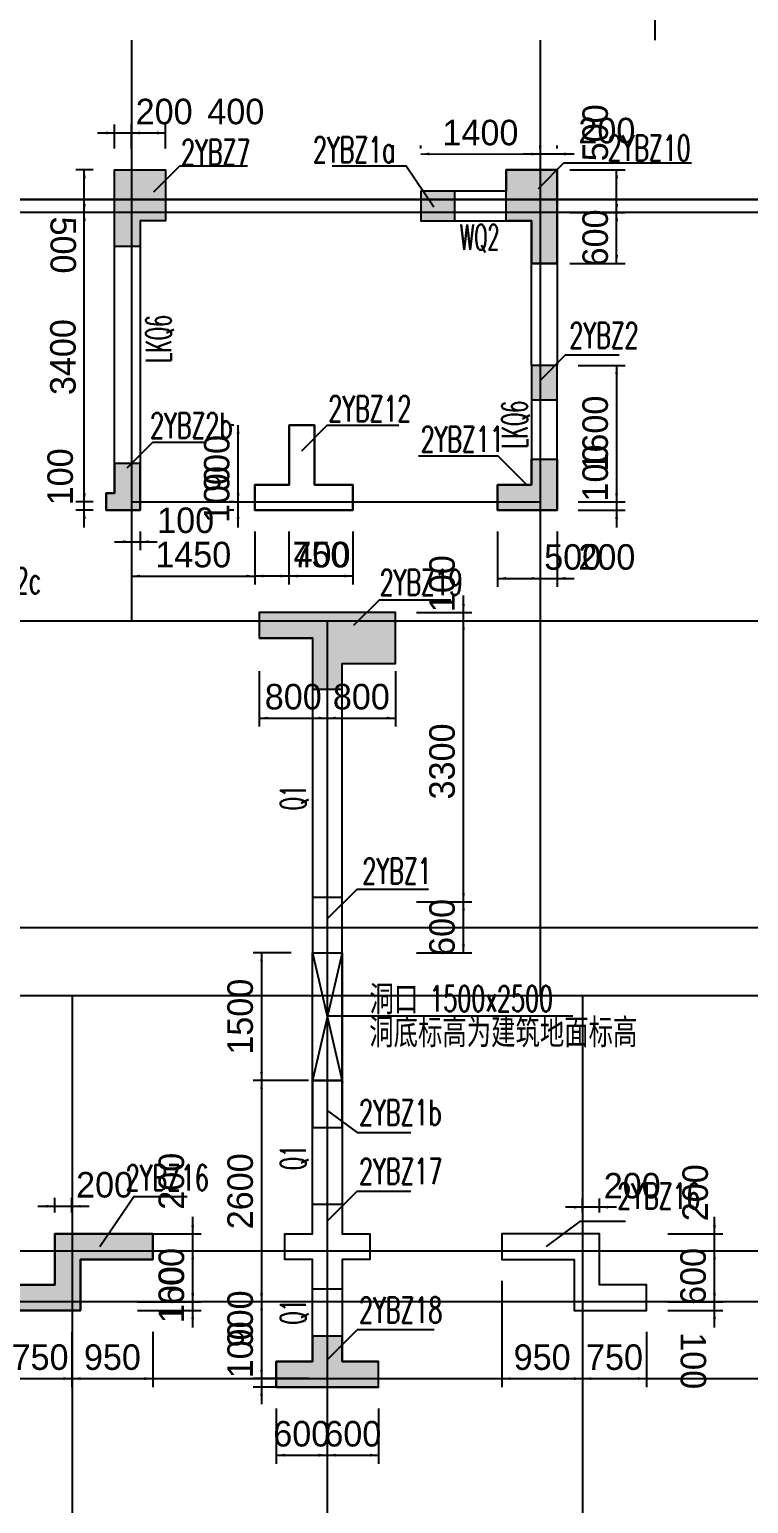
# Model space of a CAD drawing. Extents: x 387171 to 699106, y 11966 to 245688.
# Drawn here: x 547608 to 556058, y 217069 to 234386 of the extents above; entities that cross this region are included whole.
import ezdxf

# ---------------------------------------------------------------- set-up
doc = ezdxf.new("R2010")
doc.units = 0
doc.header["$LTSCALE"] = 100
doc.header["$MEASUREMENT"] = 0
for name, color, linetype in [('b边缘构件', 235, 'Continuous'), ('DOTE', 253, 'Continuous'), ('Q-TEXT', 2, 'Continuous'), ('wall-主楼', 2, 'Continuous'), ('wall-开洞', 5, 'Continuous'), ('Y阴影', 254, 'Continuous'), ('剪力墙开洞', 5, 'Continuous'), ('小尺寸', 4, 'Continuous'), ('边缘构件标注', 1, 'Continuous')]:
    doc.layers.add(name, color=color, linetype=linetype)
doc.styles.get("Standard").update_dxf_attribs({"font": 'standard'})
doc.styles.add('tk', font='tk')
doc.dimstyles.get("Standard").update_dxf_attribs({"dimtxt": 300, "dimasz": 100, "dimexe": 100, "dimexo": 250, "dimgap": 100, "dimtad": 0, "dimtoh": 1, "dimdec": 0, "dimdsep": 46, "dimcen": 0.09, "dimclrt": 7, "dimadec": 0, "dimazin": 0, "dimtfac": 1, "dimtdec": 4, "dimtofl": 0, "dimtmove": 0, "dimatfit": 3, "dimfxl": 1, "dimtolj": 1, "dimtzin": 0, "dimarcsym": 0})

# ---------------------------------------------------------------- blocks, each defined once
blk = doc.blocks.new('*D4220')
at = {"layer": '小尺寸', "color": 0, "linetype": 'ByBlock', "lineweight": -2}
for p, q in [((550886, 222037), (550236, 222037)), ((550336, 222037), (550336, 219437)), ((550886, 219437), (550236, 219437))]:
    blk.add_line(p, q, dxfattribs=at)
for points in [[(550336, 222037), (550352, 221937), (550319, 221937)], [(550336, 219437), (550319, 219537), (550352, 219537)]]:
    blk.add_solid(points, dxfattribs=at)
at = {"layer": '小尺寸', "color": 7, "linetype": 'Continuous', "lineweight": -2, "insert": (550086, 220737), "char_height": 300, "width": 775, "attachment_point": 5, "rotation": 90, "style": 'tk'}
blk.add_mtext('2600', dxfattribs=at)
blk = doc.blocks.new('*D3955')
at = {"layer": '小尺寸', "color": 0, "linetype": 'ByBlock', "lineweight": -2}
for p, q in [((550886, 219437), (550236, 219437)), ((550336, 219437), (550336, 218537)), ((550886, 218537), (550236, 218537))]:
    blk.add_line(p, q, dxfattribs=at)
for points in [[(550336, 219437), (550352, 219337), (550319, 219337)], [(550336, 218537), (550319, 218637), (550352, 218637)]]:
    blk.add_solid(points, dxfattribs=at)
at = {"layer": '小尺寸', "color": 7, "linetype": 'Continuous', "lineweight": -2, "insert": (550086, 219238), "char_height": 300, "width": 556.67, "attachment_point": 5, "rotation": 90, "style": 'tk'}
blk.add_mtext('900', dxfattribs=at)
blk = doc.blocks.new('*D14')
at = {"layer": '小尺寸', "color": 0, "linetype": 'ByBlock', "lineweight": -2}
for p, q in [((550508, 218187), (550508, 217537)), ((551108, 218187), (551108, 217537)), ((550508, 217637), (551108, 217637))]:
    blk.add_line(p, q, dxfattribs=at)
for points in [[(550508, 217637), (550608, 217654), (550608, 217620)], [(551108, 217637), (551008, 217620), (551008, 217654)]]:
    blk.add_solid(points, dxfattribs=at)
at = {"layer": '小尺寸', "color": 7, "linetype": 'Continuous', "lineweight": -2, "insert": (550808, 217887), "char_height": 300, "width": 556.67, "attachment_point": 5, "style": 'tk'}
blk.add_mtext('600', dxfattribs=at)
blk = doc.blocks.new('*D4681')
at = {"layer": '小尺寸', "color": 0, "linetype": 'ByBlock', "lineweight": -2}
for p, q in [((551108, 218187), (551108, 217537)), ((551708, 218187), (551708, 217537)), ((551108, 217637), (551708, 217637))]:
    blk.add_line(p, q, dxfattribs=at)
for points in [[(551108, 217637), (551208, 217654), (551208, 217620)], [(551708, 217637), (551608, 217620), (551608, 217654)]]:
    blk.add_solid(points, dxfattribs=at)
at = {"layer": '小尺寸', "color": 7, "linetype": 'Continuous', "lineweight": -2, "insert": (551408, 217887), "char_height": 300, "width": 556.67, "attachment_point": 5, "style": 'tk'}
blk.add_mtext('600', dxfattribs=at)
blk = doc.blocks.new('*D3034')
at = {"layer": '小尺寸', "color": 0, "linetype": 'ByBlock', "lineweight": -2}
for p, q in [((550658, 228487), (550658, 227865)), ((551408, 228487), (551408, 227865)), ((551408, 227965), (550658, 227965))]:
    blk.add_line(p, q, dxfattribs=at)
for points in [[(550658, 227965), (550758, 227981), (550758, 227948)], [(551408, 227965), (551308, 227948), (551308, 227981)]]:
    blk.add_solid(points, dxfattribs=at)
at = {"layer": '小尺寸', "color": 7, "linetype": 'Continuous', "lineweight": -2, "insert": (551033, 228215), "char_height": 300, "width": 566.67, "attachment_point": 5, "rotation": 360, "style": 'tk'}
blk.add_mtext('750', dxfattribs=at)
blk = doc.blocks.new('*D2766')
at = {"layer": '小尺寸', "color": 0, "linetype": 'ByBlock', "lineweight": -2}
for p, q in [((550060, 228537), (550060, 229037)), ((550008, 228837), (549960, 228837)), ((550008, 228737), (549960, 228737))]:
    blk.add_line(p, q, dxfattribs=at)
for points in [[(550060, 228837), (550043, 228937), (550077, 228937)], [(550060, 228737), (550077, 228637), (550043, 228637)]]:
    blk.add_solid(points, dxfattribs=at)
at = {"layer": '小尺寸', "color": 7, "linetype": 'Continuous', "lineweight": -2, "insert": (549810, 228923), "char_height": 300, "width": 476.67, "attachment_point": 5, "rotation": 90, "style": 'tk'}
blk.add_mtext('100', dxfattribs=at)
blk = doc.blocks.new('*D2654')
at = {"layer": '小尺寸', "color": 0, "linetype": 'ByBlock', "lineweight": -2}
for p, q in [((550008, 229737), (549960, 229737)), ((550060, 228837), (550060, 229737)), ((550008, 228837), (549960, 228837))]:
    blk.add_line(p, q, dxfattribs=at)
for points in [[(550060, 229737), (550077, 229637), (550043, 229637)], [(550060, 228837), (550043, 228937), (550077, 228937)]]:
    blk.add_solid(points, dxfattribs=at)
at = {"layer": '小尺寸', "color": 7, "linetype": 'Continuous', "lineweight": -2, "insert": (549810, 229287), "char_height": 300, "width": 556.67, "attachment_point": 5, "rotation": 90, "style": 'tk'}
blk.add_mtext('900', dxfattribs=at)
blk = doc.blocks.new('*D2530')
at = {"layer": '小尺寸', "color": 0, "linetype": 'ByBlock', "lineweight": -2}
for p, q in [((555658, 219137), (555658, 219637)), ((555108, 219437), (555758, 219437)), ((555108, 219337), (555758, 219337))]:
    blk.add_line(p, q, dxfattribs=at)
for points in [[(555658, 219437), (555641, 219537), (555675, 219537)], [(555658, 219337), (555675, 219237), (555641, 219237)]]:
    blk.add_solid(points, dxfattribs=at)
at = {"layer": '小尺寸', "color": 7, "linetype": 'Continuous', "lineweight": -2, "insert": (555408, 218747), "char_height": 300, "width": 476.67, "attachment_point": 5, "rotation": 270, "style": 'tk'}
blk.add_mtext('100', dxfattribs=at)
blk = doc.blocks.new('*D2247')
at = {"layer": '小尺寸', "color": 0, "linetype": 'ByBlock', "lineweight": -2}
for p, q in [((555108, 220037), (555758, 220037)), ((555658, 219437), (555658, 220037)), ((555108, 219437), (555758, 219437))]:
    blk.add_line(p, q, dxfattribs=at)
for points in [[(555658, 220037), (555675, 219937), (555641, 219937)], [(555658, 219437), (555641, 219537), (555675, 219537)]]:
    blk.add_solid(points, dxfattribs=at)
at = {"layer": '小尺寸', "color": 7, "linetype": 'Continuous', "lineweight": -2, "insert": (555408, 219737), "char_height": 300, "width": 556.67, "attachment_point": 5, "rotation": 90, "style": 'tk'}
blk.add_mtext('600', dxfattribs=at)
blk = doc.blocks.new('*D2117')
at = {"layer": '小尺寸', "color": 0, "linetype": 'ByBlock', "lineweight": -2}
for p, q in [((547358, 219087), (547358, 218437)), ((548108, 219087), (548108, 218437)), ((547358, 218537), (548108, 218537))]:
    blk.add_line(p, q, dxfattribs=at)
for points in [[(547358, 218537), (547458, 218554), (547458, 218520)], [(548108, 218537), (548008, 218520), (548008, 218554)]]:
    blk.add_solid(points, dxfattribs=at)
at = {"layer": '小尺寸', "color": 7, "linetype": 'Continuous', "lineweight": -2, "insert": (547733, 218787), "char_height": 300, "width": 566.67, "attachment_point": 5, "style": 'tk'}
blk.add_mtext('750', dxfattribs=at)
blk = doc.blocks.new('*D3002')
at = {"layer": '小尺寸', "color": 0, "linetype": 'ByBlock', "lineweight": -2}
for p, q in [((548108, 219087), (548108, 218437)), ((549058, 219087), (549058, 218437)), ((548108, 218537), (549058, 218537))]:
    blk.add_line(p, q, dxfattribs=at)
for points in [[(548108, 218537), (548208, 218554), (548208, 218520)], [(549058, 218537), (548958, 218520), (548958, 218554)]]:
    blk.add_solid(points, dxfattribs=at)
at = {"layer": '小尺寸', "color": 7, "linetype": 'Continuous', "lineweight": -2, "insert": (548583, 218787), "char_height": 300, "width": 556.67, "attachment_point": 5, "style": 'tk'}
blk.add_mtext('950', dxfattribs=at)
blk = doc.blocks.new('*D4679')
at = {"layer": '小尺寸', "color": 0, "linetype": 'ByBlock', "lineweight": -2}
for p, q in [((549527, 219137), (549527, 219637)), ((548877, 219437), (549627, 219437)), ((548877, 219337), (549627, 219337))]:
    blk.add_line(p, q, dxfattribs=at)
for points in [[(549527, 219437), (549510, 219537), (549544, 219537)], [(549527, 219337), (549544, 219237), (549510, 219237)]]:
    blk.add_solid(points, dxfattribs=at)
at = {"layer": '小尺寸', "color": 7, "linetype": 'Continuous', "lineweight": -2, "insert": (549277, 219523), "char_height": 300, "width": 476.67, "attachment_point": 5, "rotation": 90, "style": 'tk'}
blk.add_mtext('100', dxfattribs=at)
blk = doc.blocks.new('*D4322')
at = {"layer": '小尺寸', "color": 0, "linetype": 'ByBlock', "lineweight": -2}
for p, q in [((548877, 220037), (549627, 220037)), ((549527, 219437), (549527, 220037)), ((548877, 219437), (549627, 219437))]:
    blk.add_line(p, q, dxfattribs=at)
for points in [[(549527, 220037), (549544, 219937), (549510, 219937)], [(549527, 219437), (549510, 219537), (549544, 219537)]]:
    blk.add_solid(points, dxfattribs=at)
at = {"layer": '小尺寸', "color": 7, "linetype": 'Continuous', "lineweight": -2, "insert": (549277, 219737), "char_height": 300, "width": 556.67, "attachment_point": 5, "rotation": 90, "style": 'tk'}
blk.add_mtext('600', dxfattribs=at)
blk = doc.blocks.new('*D483')
at = {"layer": '小尺寸', "color": 0, "linetype": 'ByBlock', "lineweight": -2}
for p, q in [((554508, 229037), (554508, 228537)), ((554058, 228837), (554608, 228837)), ((554058, 228737), (554608, 228737))]:
    blk.add_line(p, q, dxfattribs=at)
for points in [[(554508, 228837), (554491, 228937), (554525, 228937)], [(554508, 228737), (554525, 228637), (554491, 228637)]]:
    blk.add_solid(points, dxfattribs=at)
at = {"layer": '小尺寸', "color": 7, "linetype": 'Continuous', "lineweight": -2, "insert": (554258, 229175), "char_height": 300, "width": 476.67, "attachment_point": 5, "rotation": 90, "style": 'tk'}
blk.add_mtext('100', dxfattribs=at)
blk = doc.blocks.new('*D369')
at = {"layer": '小尺寸', "color": 0, "linetype": 'ByBlock', "lineweight": -2}
for p, q in [((553108, 228487), (553108, 227837)), ((553608, 228487), (553608, 227837)), ((553108, 227937), (553608, 227937))]:
    blk.add_line(p, q, dxfattribs=at)
for points in [[(553108, 227937), (553208, 227954), (553208, 227920)], [(553608, 227937), (553508, 227920), (553508, 227954)]]:
    blk.add_solid(points, dxfattribs=at)
at = {"layer": '小尺寸', "color": 7, "linetype": 'Continuous', "lineweight": -2, "insert": (553991, 228187), "char_height": 300, "width": 566.67, "attachment_point": 5, "style": 'tk'}
blk.add_mtext('500', dxfattribs=at)
blk = doc.blocks.new('*D85')
at = {"layer": '小尺寸', "color": 0, "linetype": 'ByBlock', "lineweight": -2}
for p, q in [((553608, 228487), (553608, 227837)), ((553808, 228487), (553808, 227837)), ((553408, 227937), (554008, 227937))]:
    blk.add_line(p, q, dxfattribs=at)
for points in [[(553608, 227937), (553508, 227920), (553508, 227954)], [(553808, 227937), (553908, 227954), (553908, 227920)]]:
    blk.add_solid(points, dxfattribs=at)
at = {"layer": '小尺寸', "color": 7, "linetype": 'Continuous', "lineweight": -2, "insert": (554393, 228187), "char_height": 300, "width": 566.67, "attachment_point": 5, "style": 'tk'}
blk.add_mtext('200', dxfattribs=at)
blk = doc.blocks.new('*D872')
at = {"layer": '小尺寸', "color": 0, "linetype": 'ByBlock', "lineweight": -2}
for p, q in [((548808, 228487), (548808, 228268)), ((548908, 228487), (548908, 228268)), ((548608, 228368), (549108, 228368))]:
    blk.add_line(p, q, dxfattribs=at)
for points in [[(548808, 228368), (548708, 228352), (548708, 228385)], [(548908, 228368), (549008, 228385), (549008, 228352)]]:
    blk.add_solid(points, dxfattribs=at)
at = {"layer": '小尺寸', "color": 7, "linetype": 'Continuous', "lineweight": -2, "insert": (549444, 228618), "char_height": 300, "width": 476.67, "attachment_point": 5, "style": 'tk'}
blk.add_mtext('100', dxfattribs=at)
blk = doc.blocks.new('*D748')
at = {"layer": '小尺寸', "color": 0, "linetype": 'ByBlock', "lineweight": -2}
for p, q in [((548253, 228537), (548253, 229037)), ((548358, 228837), (548153, 228837)), ((548358, 228737), (548153, 228737))]:
    blk.add_line(p, q, dxfattribs=at)
for points in [[(548253, 228837), (548236, 228937), (548270, 228937)], [(548253, 228737), (548270, 228637), (548236, 228637)]]:
    blk.add_solid(points, dxfattribs=at)
at = {"layer": '小尺寸', "color": 7, "linetype": 'Continuous', "lineweight": -2, "insert": (547971, 229130), "char_height": 300, "width": 476.67, "attachment_point": 5, "rotation": 90, "style": 'tk'}
blk.add_mtext('100', dxfattribs=at)
blk = doc.blocks.new('*D1670')
at = {"layer": '小尺寸', "color": 0, "linetype": 'ByBlock', "lineweight": -2}
for p, q in [((548358, 232237), (548153, 232237)), ((548253, 228837), (548253, 232237)), ((548358, 228837), (548153, 228837))]:
    blk.add_line(p, q, dxfattribs=at)
for points in [[(548253, 232237), (548270, 232137), (548236, 232137)], [(548253, 228837), (548236, 228937), (548270, 228937)]]:
    blk.add_solid(points, dxfattribs=at)
at = {"layer": '小尺寸', "color": 7, "linetype": 'Continuous', "lineweight": -2, "insert": (548003, 230537), "char_height": 300, "width": 785, "attachment_point": 5, "rotation": 90, "style": 'tk'}
blk.add_mtext('3400', dxfattribs=at)
blk = doc.blocks.new('*D1259')
at = {"layer": '小尺寸', "color": 0, "linetype": 'ByBlock', "lineweight": -2}
for p, q in [((550308, 226846), (550308, 226196)), ((551108, 226846), (551108, 226196)), ((550308, 226296), (551108, 226296))]:
    blk.add_line(p, q, dxfattribs=at)
for points in [[(550308, 226296), (550408, 226313), (550408, 226280)], [(551108, 226296), (551008, 226280), (551008, 226313)]]:
    blk.add_solid(points, dxfattribs=at)
at = {"layer": '小尺寸', "color": 7, "linetype": 'Continuous', "lineweight": -2, "insert": (550708, 226546), "char_height": 300, "width": 566.67, "attachment_point": 5, "style": 'tk'}
blk.add_mtext('800', dxfattribs=at)
blk = doc.blocks.new('*D1212')
at = {"layer": '小尺寸', "color": 0, "linetype": 'ByBlock', "lineweight": -2}
for p, q in [((551108, 226846), (551108, 226196)), ((551908, 226846), (551908, 226196)), ((551108, 226296), (551908, 226296))]:
    blk.add_line(p, q, dxfattribs=at)
for points in [[(551108, 226296), (551208, 226313), (551208, 226280)], [(551908, 226296), (551808, 226280), (551808, 226313)]]:
    blk.add_solid(points, dxfattribs=at)
at = {"layer": '小尺寸', "color": 7, "linetype": 'Continuous', "lineweight": -2, "insert": (551508, 226546), "char_height": 300, "width": 566.67, "attachment_point": 5, "style": 'tk'}
blk.add_mtext('800', dxfattribs=at)
blk = doc.blocks.new('*D2087')
at = {"layer": '小尺寸', "color": 0, "linetype": 'ByBlock', "lineweight": -2}
for p, q in [((552158, 224137), (552808, 224137)), ((552708, 223537), (552708, 224137)), ((552158, 223537), (552808, 223537))]:
    blk.add_line(p, q, dxfattribs=at)
for points in [[(552708, 224137), (552725, 224037), (552691, 224037)], [(552708, 223537), (552691, 223637), (552725, 223637)]]:
    blk.add_solid(points, dxfattribs=at)
at = {"layer": '小尺寸', "color": 7, "linetype": 'Continuous', "lineweight": -2, "insert": (552458, 223837), "char_height": 300, "width": 556.67, "attachment_point": 5, "rotation": 90, "style": 'tk'}
blk.add_mtext('600', dxfattribs=at)
blk = doc.blocks.new('*D1706')
at = {"layer": '小尺寸', "color": 0, "linetype": 'ByBlock', "lineweight": -2}
for p, q in [((552158, 227437), (552808, 227437)), ((552708, 224137), (552708, 227437)), ((552158, 224137), (552808, 224137))]:
    blk.add_line(p, q, dxfattribs=at)
for points in [[(552708, 227437), (552725, 227337), (552691, 227337)], [(552708, 224137), (552691, 224237), (552725, 224237)]]:
    blk.add_solid(points, dxfattribs=at)
at = {"layer": '小尺寸', "color": 7, "linetype": 'Continuous', "lineweight": -2, "insert": (552458, 225787), "char_height": 300, "width": 780, "attachment_point": 5, "rotation": 90, "style": 'tk'}
blk.add_mtext('3300', dxfattribs=at)
blk = doc.blocks.new('*D3091')
at = {"layer": '小尺寸', "color": 0, "linetype": 'ByBlock', "lineweight": -2}
for p, q in [((552208, 232988), (552208, 233023)), ((552208, 232923), (553608, 232922)), ((553608, 232987), (553608, 233022))]:
    blk.add_line(p, q, dxfattribs=at)
for points in [[(552208, 232923), (552308, 232940), (552308, 232907)], [(553608, 232922), (553508, 232906), (553508, 232939)]]:
    blk.add_solid(points, dxfattribs=at)
at = {"layer": '小尺寸', "color": 7, "linetype": 'Continuous', "lineweight": -2, "insert": (552908, 233173), "char_height": 300, "width": 695, "attachment_point": 5, "rotation": 359.9591, "style": 'tk'}
blk.add_mtext('1400', dxfattribs=at)
blk = doc.blocks.new('*D2964')
at = {"layer": '小尺寸', "color": 0, "linetype": 'ByBlock', "lineweight": -2}
for p, q in [((553408, 232923), (554008, 232923)), ((553608, 232987), (553608, 233023)), ((553808, 232987), (553808, 233023))]:
    blk.add_line(p, q, dxfattribs=at)
for points in [[(553608, 232923), (553508, 232906), (553508, 232939)], [(553808, 232923), (553908, 232939), (553908, 232906)]]:
    blk.add_solid(points, dxfattribs=at)
at = {"layer": '小尺寸', "color": 7, "linetype": 'Continuous', "lineweight": -2, "insert": (554393, 233196), "char_height": 300, "width": 566.67, "attachment_point": 5, "style": 'tk'}
blk.add_mtext('200', dxfattribs=at)
blk = doc.blocks.new('*D3799')
at = {"layer": '小尺寸', "color": 0, "linetype": 'ByBlock', "lineweight": -2}
for p, q in [((553958, 232237), (554608, 232237)), ((554508, 231637), (554508, 232237)), ((553958, 231637), (554608, 231637))]:
    blk.add_line(p, q, dxfattribs=at)
for points in [[(554508, 232237), (554525, 232137), (554491, 232137)], [(554508, 231637), (554491, 231737), (554525, 231737)]]:
    blk.add_solid(points, dxfattribs=at)
at = {"layer": '小尺寸', "color": 7, "linetype": 'Continuous', "lineweight": -2, "insert": (554258, 231937), "char_height": 300, "width": 556.67, "attachment_point": 5, "rotation": 90, "style": 'tk'}
blk.add_mtext('600', dxfattribs=at)
blk = doc.blocks.new('*D295')
at = {"layer": '小尺寸', "color": 0, "linetype": 'ByBlock', "lineweight": -2}
for p, q in [((553958, 232737), (554608, 232737)), ((554508, 232237), (554508, 232737)), ((553958, 232237), (554608, 232237))]:
    blk.add_line(p, q, dxfattribs=at)
for points in [[(554508, 232737), (554525, 232637), (554491, 232637)], [(554508, 232237), (554491, 232337), (554525, 232337)]]:
    blk.add_solid(points, dxfattribs=at)
at = {"layer": '小尺寸', "color": 7, "linetype": 'Continuous', "lineweight": -2, "insert": (554258, 233172), "char_height": 300, "width": 566.67, "attachment_point": 5, "rotation": 90, "style": 'tk'}
blk.add_mtext('500', dxfattribs=at)
blk = doc.blocks.new('*D3085')
at = {"layer": '小尺寸', "color": 0, "linetype": 'ByBlock', "lineweight": -2}
for p, q in [((549527, 219837), (549527, 220437)), ((548877, 220237), (549627, 220237)), ((548877, 220037), (549627, 220037))]:
    blk.add_line(p, q, dxfattribs=at)
for points in [[(549527, 220237), (549510, 220337), (549544, 220337)], [(549527, 220037), (549544, 219937), (549510, 219937)]]:
    blk.add_solid(points, dxfattribs=at)
at = {"layer": '小尺寸', "color": 7, "linetype": 'Continuous', "lineweight": -2, "insert": (549277, 220855), "char_height": 300, "width": 566.67, "attachment_point": 5, "rotation": 90, "style": 'tk'}
blk.add_mtext('200', dxfattribs=at)
blk = doc.blocks.new('*D2738')
at = {"layer": '小尺寸', "color": 0, "linetype": 'ByBlock', "lineweight": -2}
for p, q in [((548358, 232737), (548153, 232737)), ((548253, 232237), (548253, 232737)), ((548358, 232237), (548153, 232237))]:
    blk.add_line(p, q, dxfattribs=at)
for points in [[(548253, 232737), (548270, 232637), (548236, 232637)], [(548253, 232237), (548236, 232337), (548270, 232337)]]:
    blk.add_solid(points, dxfattribs=at)
at = {"layer": '小尺寸', "color": 7, "linetype": 'Continuous', "lineweight": -2, "insert": (548003, 231853), "char_height": 300, "width": 566.67, "attachment_point": 5, "rotation": 270, "style": 'tk'}
blk.add_mtext('500', dxfattribs=at)
blk = doc.blocks.new('*D1649')
at = {"layer": '小尺寸', "color": 0, "linetype": 'ByBlock', "lineweight": -2}
for p, q in [((548608, 232988), (548608, 233270)), ((548808, 232988), (548808, 233270)), ((548408, 233170), (549008, 233170))]:
    blk.add_line(p, q, dxfattribs=at)
for points in [[(548608, 233170), (548508, 233153), (548508, 233187)], [(548808, 233170), (548908, 233187), (548908, 233153)]]:
    blk.add_solid(points, dxfattribs=at)
at = {"layer": '小尺寸', "color": 7, "linetype": 'Continuous', "lineweight": -2, "insert": (549191, 233420), "char_height": 300, "width": 566.67, "attachment_point": 5, "rotation": 360, "style": 'tk'}
blk.add_mtext('200', dxfattribs=at)
blk = doc.blocks.new('*D3534')
at = {"layer": '小尺寸', "color": 0, "linetype": 'ByBlock', "lineweight": -2}
for p, q in [((548808, 232988), (548808, 233270)), ((549208, 232988), (549208, 233270)), ((548808, 233170), (549208, 233170))]:
    blk.add_line(p, q, dxfattribs=at)
for points in [[(548808, 233170), (548908, 233187), (548908, 233153)], [(549208, 233170), (549108, 233153), (549108, 233187)]]:
    blk.add_solid(points, dxfattribs=at)
at = {"layer": '小尺寸', "color": 7, "linetype": 'Continuous', "lineweight": -2, "insert": (550033, 233420), "char_height": 300, "width": 576.67, "attachment_point": 5, "rotation": 360, "style": 'tk'}
blk.add_mtext('400', dxfattribs=at)
blk = doc.blocks.new('*D3293')
at = {"layer": '小尺寸', "color": 0, "linetype": 'ByBlock', "lineweight": -2}
for p, q in [((548808, 228487), (548808, 227865)), ((550258, 228487), (550258, 227865)), ((548808, 227965), (550258, 227965))]:
    blk.add_line(p, q, dxfattribs=at)
for points in [[(548808, 227965), (548908, 227981), (548908, 227948)], [(550258, 227965), (550158, 227948), (550158, 227981)]]:
    blk.add_solid(points, dxfattribs=at)
at = {"layer": '小尺寸', "color": 7, "linetype": 'Continuous', "lineweight": -2, "insert": (549533, 228215), "char_height": 300, "width": 695, "attachment_point": 5, "rotation": 360, "style": 'tk'}
blk.add_mtext('1450', dxfattribs=at)
blk = doc.blocks.new('*D4039')
at = {"layer": '小尺寸', "color": 0, "linetype": 'ByBlock', "lineweight": -2}
for p, q in [((547908, 220487), (547908, 220662)), ((548108, 220487), (548108, 220662)), ((547708, 220562), (548308, 220562))]:
    blk.add_line(p, q, dxfattribs=at)
for points in [[(547908, 220562), (547808, 220545), (547808, 220578)], [(548108, 220562), (548208, 220578), (548208, 220545)]]:
    blk.add_solid(points, dxfattribs=at)
at = {"layer": '小尺寸', "color": 7, "linetype": 'Continuous', "lineweight": -2, "insert": (548491, 220812), "char_height": 300, "width": 566.67, "attachment_point": 5, "rotation": 360, "style": 'tk'}
blk.add_mtext('200', dxfattribs=at)
blk = doc.blocks.new('*D3791')
at = {"layer": '小尺寸', "color": 0, "linetype": 'ByBlock', "lineweight": -2}
for p, q in [((554108, 220487), (554108, 220651)), ((554308, 220487), (554308, 220651)), ((554508, 220551), (553908, 220551))]:
    blk.add_line(p, q, dxfattribs=at)
for points in [[(554108, 220551), (554008, 220534), (554008, 220567)], [(554308, 220551), (554408, 220567), (554408, 220534)]]:
    blk.add_solid(points, dxfattribs=at)
at = {"layer": '小尺寸', "color": 7, "linetype": 'Continuous', "lineweight": -2, "insert": (554691, 220801), "char_height": 300, "width": 566.67, "attachment_point": 5, "rotation": 360, "style": 'tk'}
blk.add_mtext('200', dxfattribs=at)
blk = doc.blocks.new('*D3520')
at = {"layer": '小尺寸', "color": 0, "linetype": 'ByBlock', "lineweight": -2}
for p, q in [((552708, 227237), (552708, 227737)), ((552158, 227537), (552808, 227537)), ((552158, 227437), (552808, 227437))]:
    blk.add_line(p, q, dxfattribs=at)
for points in [[(552708, 227537), (552691, 227637), (552725, 227637)], [(552708, 227437), (552725, 227337), (552691, 227337)]]:
    blk.add_solid(points, dxfattribs=at)
at = {"layer": '小尺寸', "color": 7, "linetype": 'Continuous', "lineweight": -2, "insert": (552458, 227875), "char_height": 300, "width": 476.67, "attachment_point": 5, "rotation": 90, "style": 'tk'}
blk.add_mtext('100', dxfattribs=at)
blk = doc.blocks.new('*D3957')
at = {"layer": '小尺寸', "color": 0, "linetype": 'ByBlock', "lineweight": -2}
for p, q in [((550336, 218737), (550336, 218237)), ((550886, 218537), (550236, 218537)), ((550886, 218437), (550236, 218437))]:
    blk.add_line(p, q, dxfattribs=at)
for points in [[(550336, 218537), (550319, 218637), (550352, 218637)], [(550336, 218437), (550352, 218337), (550319, 218337)]]:
    blk.add_solid(points, dxfattribs=at)
at = {"layer": '小尺寸', "color": 7, "linetype": 'Continuous', "lineweight": -2, "insert": (550086, 218875), "char_height": 300, "width": 476.67, "attachment_point": 5, "rotation": 90, "style": 'tk'}
blk.add_mtext('100', dxfattribs=at)
blk = doc.blocks.new('*D4412')
at = {"layer": '小尺寸', "color": 0, "linetype": 'ByBlock', "lineweight": -2}
for p, q in [((555658, 219837), (555658, 220437)), ((555108, 220237), (555758, 220237)), ((555108, 220037), (555758, 220037))]:
    blk.add_line(p, q, dxfattribs=at)
for points in [[(555658, 220237), (555641, 220337), (555675, 220337)], [(555658, 220037), (555675, 219937), (555641, 219937)]]:
    blk.add_solid(points, dxfattribs=at)
at = {"layer": '小尺寸', "color": 7, "linetype": 'Continuous', "lineweight": -2, "insert": (555433, 220720), "char_height": 300, "width": 566.67, "attachment_point": 5, "rotation": 90, "style": 'tk'}
blk.add_mtext('200', dxfattribs=at)
blk = doc.blocks.new('*D3466')
at = {"layer": '小尺寸', "color": 0, "linetype": 'ByBlock', "lineweight": -2}
for p, q in [((553158, 219687), (553158, 218437)), ((554108, 219687), (554108, 218437)), ((553158, 218537), (554108, 218537))]:
    blk.add_line(p, q, dxfattribs=at)
for points in [[(553158, 218537), (553258, 218553), (553258, 218520)], [(554108, 218537), (554008, 218520), (554008, 218553)]]:
    blk.add_solid(points, dxfattribs=at)
at = {"layer": '小尺寸', "color": 7, "linetype": 'Continuous', "lineweight": -2, "insert": (553633, 218787), "char_height": 300, "width": 556.67, "attachment_point": 5, "rotation": 360, "style": 'tk'}
blk.add_mtext('950', dxfattribs=at)
blk = doc.blocks.new('*D3213')
at = {"layer": '小尺寸', "color": 0, "linetype": 'ByBlock', "lineweight": -2}
for p, q in [((554108, 219687), (554108, 218437)), ((554858, 219087), (554858, 218437)), ((554108, 218537), (554858, 218537))]:
    blk.add_line(p, q, dxfattribs=at)
for points in [[(554108, 218537), (554208, 218553), (554208, 218520)], [(554858, 218537), (554758, 218520), (554758, 218553)]]:
    blk.add_solid(points, dxfattribs=at)
at = {"layer": '小尺寸', "color": 7, "linetype": 'Continuous', "lineweight": -2, "insert": (554483, 218787), "char_height": 300, "width": 566.67, "attachment_point": 5, "rotation": 360, "style": 'tk'}
blk.add_mtext('750', dxfattribs=at)
blk = doc.blocks.new('*D3618')
at = {"layer": '小尺寸', "color": 0, "linetype": 'ByBlock', "lineweight": -2}
for p, q in [((550258, 228487), (550258, 227865)), ((550658, 228487), (550658, 227865)), ((550658, 227965), (550258, 227965))]:
    blk.add_line(p, q, dxfattribs=at)
for points in [[(550258, 227965), (550358, 227981), (550358, 227948)], [(550658, 227965), (550558, 227948), (550558, 227981)]]:
    blk.add_solid(points, dxfattribs=at)
at = {"layer": '小尺寸', "color": 7, "linetype": 'Continuous', "lineweight": -2, "insert": (551046, 228215), "char_height": 300, "width": 576.67, "attachment_point": 5, "rotation": 360, "style": 'tk'}
blk.add_mtext('400', dxfattribs=at)
blk = doc.blocks.new('*D2689')
at = {"layer": '小尺寸', "color": 0, "linetype": 'ByBlock', "lineweight": -2}
for p, q in [((554058, 230438), (554608, 230438)), ((554508, 230438), (554508, 228838)), ((554058, 228838), (554608, 228838))]:
    blk.add_line(p, q, dxfattribs=at)
for points in [[(554508, 230438), (554525, 230338), (554491, 230338)], [(554508, 228838), (554491, 228938), (554525, 228938)]]:
    blk.add_solid(points, dxfattribs=at)
at = {"layer": '小尺寸', "color": 7, "linetype": 'Continuous', "lineweight": -2, "insert": (554258, 229638), "char_height": 300, "width": 685, "attachment_point": 5, "rotation": 90, "style": 'tk'}
blk.add_mtext('1600', dxfattribs=at)
blk = doc.blocks.new('*D2472')
at = {"layer": '小尺寸', "color": 0, "linetype": 'ByBlock', "lineweight": -2}
for p, q in [((550683, 223538), (550236, 223538)), ((550336, 223538), (550336, 222038)), ((550683, 222038), (550236, 222038))]:
    blk.add_line(p, q, dxfattribs=at)
for points in [[(550336, 223538), (550352, 223438), (550319, 223438)], [(550336, 222038), (550319, 222138), (550352, 222138)]]:
    blk.add_solid(points, dxfattribs=at)
at = {"layer": '小尺寸', "color": 7, "linetype": 'Continuous', "lineweight": -2, "insert": (550086, 222788), "char_height": 300, "width": 690, "attachment_point": 5, "rotation": 90, "style": 'tk'}
blk.add_mtext('1500', dxfattribs=at)

msp = doc.modelspace()

# ---------------------------------------------------------------- hatches: boundary and pattern name
at = {"layer": 'Y阴影'}
for points in [[(548608.1, 232737.9), (549208.1, 232737.9), (549208.1, 232136.9), (548908.1, 232136.9), (548908.1, 231836.9), (548608.1, 231836.9)], [(553208.1, 232136.9), (553208.1, 232736.9), (553808.1, 232736.9), (553808.1, 231636.8), (553508.1, 231636.8), (553508.1, 232136.9)], [(552208.1, 232487.9), (552208.1, 232136.9), (552608.1, 232136.9), (552608.1, 232487.9)], [(553508.1, 230036.8), (553808.1, 230036.8), (553808.1, 230436.8), (553508.1, 230436.8)], [(548608.1, 228936.9), (548508.1, 228936.9), (548508.1, 228736.9), (548908.1, 228736.9), (548908.1, 229286.9), (548608.1, 229286.9)], [(553508.1, 229336.9), (553808.1, 229336.9), (553808.1, 228736.9), (553108.1, 228736.9), (553108.1, 229037.9), (553508.1, 229037.9)], [(550308.1, 227236.9), (550933.1, 227236.9), (550933.1, 226636.9), (551283.1, 226636.9), (551283.1, 226937.9), (551908.1, 226937.9), (551908.1, 227536.9), (550308.1, 227536.9)], [(547358.3, 219636.9), (547358.3, 219336.9), (548208.3, 219336.9), (548208.3, 219936.9), (549058.3, 219936.9), (549058.3, 220236.9), (547908.3, 220236.9), (547908.3, 219636.9)], [(551282.9, 218737.9), (551283.1, 219036.9), (550933.1, 219036.9), (550932.9, 218737.9), (550507.9, 218737.9), (550508.1, 218436.9), (551708.1, 218436.9), (551707.9, 218737.9)]]:
    msp.add_hatch(color=256, dxfattribs=at).paths.add_polyline_path(points, flags=0)
h = msp.add_hatch(dxfattribs=at)
h.set_pattern_fill('ANSI31', color=256, scale=25, style=0)
h.set_pattern_definition([])
h.paths.add_polyline_path([(550958.1, 229736.8), (550958.1, 229037.9), (551408.1, 229037.9), (551408.1, 228736.9), (550958.1, 228736.9), (550258.1, 228736.9), (550258.1, 229037.9), (550658.1, 229037.9), (550658.1, 229736.8)], flags=0)
h = msp.add_hatch(dxfattribs=at)
h.set_pattern_fill('ANSI31', color=256, scale=25, style=0)
h.set_pattern_definition([])
h.paths.add_polyline_path([(550933.1, 224187.2), (550933.1, 223536.9), (551283.1, 223536.9), (551283.1, 224187.2)], flags=0)
h = msp.add_hatch(dxfattribs=at)
h.set_pattern_fill('ANSI31', color=256, scale=25, style=0)
h.set_pattern_definition([])
h.paths.add_polyline_path([(550933.1, 222036.9), (550933.1, 221486.6), (551283.1, 221486.6), (551283.1, 222036.9)], flags=0)
h = msp.add_hatch(dxfattribs=at)
h.set_pattern_fill('ANSI31', color=256, scale=25, style=0)
h.set_pattern_definition([])
h.paths.add_polyline_path([(550933.1, 219586.9), (550933.1, 219936.9), (550608.1, 219936.9), (550608.1, 220236.9), (550933.1, 220236.9), (550933.1, 220586.9), (551283.1, 220586.9), (551283.1, 220236.9), (551608.1, 220236.9), (551608.1, 219936.9), (551283.1, 219936.9), (551283.1, 219586.9)], flags=0)
h = msp.add_hatch(dxfattribs=at)
h.set_pattern_fill('ANSI31', color=256, scale=25, style=0)
h.set_pattern_definition([])
h.paths.add_polyline_path([(553158.1, 220236.9), (553158.1, 219936.9), (554008.1, 219936.9), (554008.1, 219336.9), (554858.1, 219336.9), (554858.1, 219636.9), (554308.1, 219636.9), (554308.1, 220236.9)], flags=0)

# ---------------------------------------------------------------- linework, layer by layer
at = {"color": 6, "lineweight": 30}
msp.add_lwpolyline([(476181.3, 232428.8), (494258.1, 233154.4), (494258.1, 231537.9), (540808.1, 231537.9), (540808.1, 232387.9), (590208.1, 232387.9), (590208.1, 232187.9), (593108.1, 232187.9), (593108.1, 230737.9), (608058.1, 230737.9), (608058.1, 231687.9), (648158.1, 231687.9), (648158.1, 230737.9), (657058.1, 230737.9), (657158.1, 196187.9), (658248.2, 196187.9), (663075.9, 83077.9), (659946, 47787.8), (654318.1, 48286.9), (653832.2, 42808.4), (496133.5, 56794.9), (482757.4, 68610.1), (476181.3, 232428.8)], dxfattribs=at)
at = {"layer": 'b边缘构件'}
for points in [[(548608.1, 232737.9), (549208.1, 232737.9), (549208.1, 232136.9), (548908.1, 232136.9), (548908.1, 231836.9), (548608.1, 231836.9), (548608.1, 232737.9)], [(553208.1, 232136.9), (553208.1, 232736.9), (553808.1, 232736.9), (553808.1, 231636.8), (553508.1, 231636.8), (553508.1, 232136.9), (553208.1, 232136.9)], [(552208.1, 232487.9), (552208.1, 232136.9), (552608.1, 232136.9), (552608.1, 232487.9), (552208.1, 232487.9)], [(553508.1, 230036.8), (553808.1, 230036.8), (553808.1, 230436.8), (553508.1, 230436.8), (553508.1, 230036.8)], [(548608.1, 228936.9), (548508.1, 228936.9), (548508.1, 228736.9), (548908.1, 228736.9), (548908.1, 229286.9), (548608.1, 229286.9), (548608.1, 228936.9)], [(550308.1, 227236.9), (550933.1, 227236.9), (550933.1, 226636.9), (551283.1, 226636.9), (551283.1, 226937.9), (551908.1, 226937.9), (551908.1, 227536.9), (550308.1, 227536.9), (550308.1, 227236.9)], [(550933.1, 224187.2), (550933.1, 223536.9), (551283.1, 223536.9), (551283.1, 224187.2), (550933.1, 224187.2)], [(550933.1, 222036.9), (550933.1, 221486.6), (551283.1, 221486.6), (551283.1, 222036.9), (550933.1, 222036.9)], [(550933.1, 219586.9), (550933.1, 219936.9), (550608.1, 219936.9), (550608.1, 220236.9), (550933.1, 220236.9), (550933.1, 220586.9), (551283.1, 220586.9), (551283.1, 220236.9), (551608.1, 220236.9), (551608.1, 219936.9), (551283.1, 219936.9), (551283.1, 219586.9), (550933.1, 219586.9)], [(547358.3, 219636.9), (547358.3, 219336.9), (548208.3, 219336.9), (548208.3, 219936.9), (549058.3, 219936.9), (549058.3, 220236.9), (547908.3, 220236.9), (547908.3, 219636.9), (547358.3, 219636.9)], [(553158.1, 220236.9), (553158.1, 219936.9), (554008.1, 219936.9), (554008.1, 219336.9), (554858.1, 219336.9), (554858.1, 219636.9), (554308.1, 219636.9), (554308.1, 220236.9), (553158.1, 220236.9)], [(551282.9, 218737.9), (551283.1, 219036.9), (550933.1, 219036.9), (550932.9, 218737.9), (550507.9, 218737.9), (550508.1, 218436.9), (551708.1, 218436.9), (551707.9, 218737.9), (551282.9, 218737.9)]]:
    msp.add_lwpolyline(points, dxfattribs=at)
for points in [[(550958.1, 229736.8), (550958.1, 229037.9), (551408.1, 229037.9), (551408.1, 228736.9), (550958.1, 228736.9), (550258.1, 228736.9), (550258.1, 229037.9), (550658.1, 229037.9), (550658.1, 229736.8)], [(553508.1, 229336.9), (553808.1, 229336.9), (553808.1, 228736.9), (553108.1, 228736.9), (553108.1, 229037.9), (553508.1, 229037.9)]]:
    msp.add_lwpolyline(points, close=True, dxfattribs=at)
at = {"layer": 'DOTE'}
for p, q in [((554958.1, 238913.1), (554958.1, 234260.7)), ((548808.1, 234260.7), (548808.1, 227437.9)), ((553608.1, 234260.7), (553608.1, 223037.9)), ((538758.1, 232237.9), (590108.1, 232237.9)), ((548808.1, 228837.9), (553608.1, 228837.9)), ((539629.1, 227437.9), (590108.1, 227437.9)), ((551108.1, 227437.9), (551108.1, 210429.3)), ((539629.1, 223837.9), (599108.1, 223837.9)), ((539629.1, 223037.9), (585908.1, 223037.9)), ((548108.1, 223037.9), (548108.1, 210429.3)), ((554108.1, 223037.9), (554108.1, 210429.3)), ((539629.1, 220037.9), (582908.1, 220037.9)), ((587069.7, 219437.9), (539629.1, 219437.9)), ((530358.1, 218537.9), (599408.1, 218537.9))]:
    msp.add_line(p, q, dxfattribs=at)
at = {"layer": 'wall-主楼'}
for points in [[(549208.1, 232137.9), (548908.1, 232137.9), (548908.1, 228737.9), (548507.8, 228737.9), (548507.8, 228937.9), (548608.1, 228937.9), (548608.1, 232737.9), (549208.1, 232737.9)], [(553508.1, 231637.9), (553808.1, 231637.9), (553808.1, 232737.9), (553208.1, 232737.9), (553208.1, 232487.9), (552208.1, 232487.9), (552208.1, 232137.9), (553508.1, 232137.9)], [(553508.1, 231637.9), (553808.1, 231637.9), (553808.1, 230437.9), (553508.1, 230437.9)], [(553808.1, 230437.9), (553508.1, 230437.9), (553508.1, 229037.9), (553108.1, 229037.9), (553108.1, 228737.9), (553808.1, 228737.9)], [(550257.8, 229037.9), (550257.8, 228737.9), (551407.8, 228737.9), (551407.8, 229037.9), (550958.1, 229037.9), (550958.1, 229737.9), (550658.1, 229737.9), (550658.1, 229037.9)], [(551908.1, 226937.9), (551908.1, 227537.9), (550308.1, 227537.9), (550308.1, 227237.9), (550933.1, 227237.9), (550933.1, 223537.9), (551283.1, 223537.9), (551283.1, 226937.9)], [(551283.1, 219937.9), (551283.1, 218737.9), (551707.8, 218737.9), (551707.8, 218437.9), (550507.8, 218437.9), (550507.8, 218737.9), (550933.1, 218737.9), (550933.1, 219937.9), (550608.1, 219937.9), (550608.1, 220237.9), (550933.1, 220237.9), (550933.1, 222037.9), (551283.1, 222037.9), (551283.1, 220237.9), (551608.1, 220237.9), (551608.1, 219937.9)], [(549058.1, 219937.9), (548208.1, 219937.9), (548208.1, 219337.9), (547358.1, 219337.9), (547358.1, 219637.9), (547908.1, 219637.9), (547908.1, 220237.9), (549058.1, 220237.9)], [(553158.1, 219937.9), (554008.1, 219937.9), (554008.1, 219337.9), (554858.1, 219337.9), (554858.1, 219637.9), (554308.1, 219637.9), (554308.1, 220237.9), (553158.1, 220237.9)]]:
    msp.add_lwpolyline(points, close=True, dxfattribs=at)
at = {"layer": 'wall-开洞'}
for p, q in [((550933.1, 222036.9), (550933.1, 223536.9)), ((551283.1, 223536.9), (550933.1, 222037.9)), ((550933.1, 223536.9), (551285.1, 222014.2)), ((551283.1, 222036.9), (551283.1, 223536.9))]:
    msp.add_line(p, q, dxfattribs=at)
msp.add_lwpolyline([(550933.1, 223537.9), (551283.1, 223537.9), (551283.1, 222037.9), (550933.1, 222037.9)], close=True, dxfattribs=at)
at = {"layer": '剪力墙开洞'}
msp.add_line((553994.1, 222793.7), (551109.5, 222793.7), dxfattribs=at)
at = {"layer": '边缘构件标注', "color": 200}
for p, q in [((549070.9, 232478.4), (549370.9, 232778.4)), ((550168.7, 232778.4), (549370.9, 232778.4)), ((552180.2, 229376.8), (553112.8, 229376.8)), ((553451.7, 229037.9), (553112.8, 229376.8)), ((551110.1, 218759.5), (551460.1, 219109.5)), ((552362.4, 219109.5), (551460.1, 219109.5))]:
    msp.add_line(p, q, dxfattribs=at)
for points in [[(552358.5, 232298), (552034, 232778.5), (551165.1, 232778.5)], [(553589.2, 232517.7), (553889.2, 232817.7), (555388.8, 232817.7)], [(553609, 230263.5), (553909, 230563.5), (554539, 230563.5)], [(550808.1, 229436.8), (551108.1, 229736.8), (551948.1, 229736.8)], [(548758.1, 229236.9), (549058.1, 229536.9), (549688.1, 229536.9)], [(551420.6, 227386.9), (551720.6, 227686.9), (552560.6, 227686.9)], [(551108.1, 223936.9), (551458.1, 224286.9), (552298.1, 224286.9)], [(551108.1, 221685.2), (551460.1, 221429), (552090.1, 221429)], [(548433.3, 220086.9), (548833.3, 220677.7), (549463.3, 220677.7)], [(551110.1, 220389.2), (551460.1, 220739.2), (552090.1, 220739.2)], [(553683.1, 220086.9), (554083.1, 220386.9), (554613.1, 220386.9)]]:
    msp.add_lwpolyline(points, dxfattribs=at)

# ---------------------------------------------------------------- texts
at = {"layer": 'Q-TEXT', "color": 3, "width": 0.6}
for s, rotation, p in [('WQ2', 360, (552666.8, 231795.3)), ('LKQ6', 90, (549275.2, 230469.1)), ('LKQ6', 90, (553459.2, 229461.1)), ('Q1', 90, (550857.4, 225212.7)), ('Q1', 90, (550857.4, 220985.9)), ('Q1', 90, (550857.4, 219171))]:
    msp.add_text(s, height=300, rotation=rotation, dxfattribs=at).set_placement(p)
at = {"layer": '剪力墙开洞', "width": 0.7}
for s, p in [('洞口 1500x2500', (551604.2, 222849.3)), ('洞底标高为建筑地面标高', (551601.1, 222460.7))]:
    msp.add_text(s, height=300, dxfattribs=at).set_placement(p)
at = {"layer": '边缘构件标注', "color": 200, "width": 0.7}
for s, p in [('2YBZ7', (549390.7, 232794.6)), ('2YBZ10', (554402.3, 232843.9)), ('2YBZ2', (553953.4, 230642.2)), ('2YBZ12', (551120.9, 229781.4)), ('2YBZ2b', (549026.7, 229584.2)), ('2YBZ11', (552204.5, 229422.4)), ('2YBZ2c', (546786.6, 227761.7)), ('2YBZ19', (551723.6, 227740.1)), ('2YBZ1', (551521.2, 224349.3)), ('2YBZ1b', (551482.6, 221512.5)), ('2YBZ16', (548739.9, 220746.8)), ('2YBZ17', (551482.6, 220822.6)), ('2YBZ16', (554516.4, 220531.2)), ('2YBZ18', (551482.6, 219192.9))]:
    msp.add_text(s, height=300, rotation=360, dxfattribs=at).set_placement(p)
msp.add_text('2YBZ1a', height=300, dxfattribs=at).set_placement((550940.4, 232824.9))

# ---------------------------------------------------------------- dimensions: what is measured, and where the dimension line sits
at = {"layer": '小尺寸'}
for base, p1, p2, angle, picture, middle in [((548808.1, 233169.9), (548608.1, 232737.9), (548808.1, 232737.9), 360, '*D1649', (548708.1, 233419.9)), ((549208.1, 233169.9), (548808.1, 232737.9), (549208.1, 232737.9), 360, '*D3534', (549444.2, 233419.9)), ((554508.1, 228837.9), (553808.1, 230437.8), (553808.1, 228837.9), 90, '*D2689', (554258.1, 229637.9)), ((550060.1, 229736.8), (550258.1, 228836.6), (550258.1, 229736.8), 90, '*D2654', (549810.1, 229286.7)), ((550060.1, 228836.6), (550258.1, 228736.9), (550258.1, 228836.6), 90, '*D2766', (549810.1, 228535)), ((550258.1, 227964.6), (548808.1, 228736.9), (550258.1, 228736.9), 360, '*D3293', (549533.1, 228214.6)), ((550258.1, 227964.6), (550658.1, 228736.9), (550258.1, 228736.9), 180, '*D3618', (550458.1, 228214.6)), ((550658.1, 227964.6), (551408.1, 228736.9), (550658.1, 228736.9), 180, '*D3034', (551033.1, 228214.6)), ((550335.7, 222037.9), (550933.1, 223537.9), (550933.1, 222037.9), 90, '*D2472', (550085.7, 222787.9)), ((548108.1, 220561.7), (547908.3, 220236.9), (548108.1, 220236.9), 360, '*D4039', (548008.2, 220811.7)), ((554108.1, 220550.7), (554308.1, 220236.9), (554108.1, 220236.9), 360, '*D3791', (554208.1, 220800.7)), ((554108.1, 218536.6), (553158.1, 219936.9), (554108.1, 219936.9), 360, '*D3466', (553633.1, 218786.6)), ((554858.1, 218536.6), (554108.1, 219936.9), (554858.1, 219336.9), 360, '*D3213', (554483.1, 218786.6))]:
    dim = msp.add_linear_dim(base=base, p1=p1, p2=p2, angle=angle, dimstyle='Standard', dxfattribs=at)
    dim.commit()
    dim.dimension.update_dxf_attribs({"geometry": picture, "text_midpoint": middle})
for p1, p2, distance, picture, middle in [((553708.1, 232236.6), (553708.1, 232736.9), -800, '*D295', (554258.1, 232538.9)), ((552208.1, 232737.9), (553608.1, 232736.9), 185.5, '*D3091', (552908.4, 233173)), ((553608.1, 232736.9), (553808.1, 232736.9), 185.6, '*D2964', (553910, 233196.3)), ((548608.1, 232236.6), (548608.1, 232736.9), 355.1, '*D2738', (548003, 232486.8)), ((548608.1, 228836.6), (548608.1, 232236.6), 355.1, '*D1670', (548003, 230536.6)), ((553708.1, 231636.8), (553708.1, 232236.6), -800, '*D3799', (554258.1, 231936.7)), ((548608.1, 228736.9), (548608.1, 228836.6), 355.1, '*D748', (547970.7, 228741.5)), ((553808.1, 228836.6), (553808.1, 228736.9), 700, '*D483', (554258.1, 228786.8)), ((548808.1, 228736.9), (548908.1, 228736.9), -368.5, '*D872', (549055.2, 228618.4)), ((553108.1, 228736.9), (553608.1, 228736.9), -800, '*D369', (553358.1, 228186.9)), ((553608.1, 228736.9), (553808.1, 228736.9), -800, '*D85', (553910, 228186.9)), ((551908.1, 227436.6), (551908.1, 227536.9), -800, '*D3520', (552458.1, 227486.8)), ((551908.1, 224136.6), (551908.1, 227436.6), -800, '*D1706', (552458.1, 225786.6)), ((550308.1, 227096.3), (551108.1, 227096.3), -800, '*D1259', (550708.1, 226546.3)), ((551108.1, 227096.3), (551908.1, 227096.3), -800, '*D1212', (551508.1, 226546.3)), ((551908.1, 223536.9), (551908.1, 224136.6), -800, '*D2087', (552458.1, 223836.8)), ((551135.7, 222036.9), (551135.7, 219436.6), -800, '*D4220', (550085.7, 220736.8)), ((548627, 220036.6), (548627, 220236.9), -900, '*D3085', (549277, 220371.4)), ((554858.1, 220036.6), (554858.1, 220236.9), -800, '*D4412', (555433.1, 220236.9)), ((548627, 219436.6), (548627, 220036.6), -900, '*D4322', (549277, 219736.6)), ((554858.1, 219436.6), (554858.1, 220036.6), -800, '*D2247', (555408.1, 219736.6)), ((548627, 219336.9), (548627, 219436.6), -900, '*D4679', (549277, 219135)), ((554858.1, 219336.9), (554858.1, 219436.6), -800, '*D2530', (555408.1, 219135)), ((551135.7, 219436.6), (551135.7, 218536.6), -800, '*D3955', (550085.7, 219238.5)), ((547358.3, 219336.9), (548108.1, 219336.9), -800, '*D2117', (547733.2, 218786.9)), ((548108.1, 219336.9), (549058.3, 219336.9), -800, '*D3002', (548583.2, 218786.9)), ((551135.7, 218536.6), (551135.7, 218436.9), -800, '*D3957', (550085.7, 218486.8)), ((550508.1, 218436.9), (551108.1, 218436.9), -800, '*D14', (550808.1, 217886.9)), ((551108.1, 218436.9), (551708.1, 218436.9), -800, '*D4681', (551408.1, 217886.9))]:
    dim = msp.add_aligned_dim(p1=p1, p2=p2, distance=distance, dimstyle='Standard', dxfattribs=at)
    dim.commit()
    dim.dimension.update_dxf_attribs({"geometry": picture, "text_midpoint": middle})

doc.saveas('drawing.dxf')
